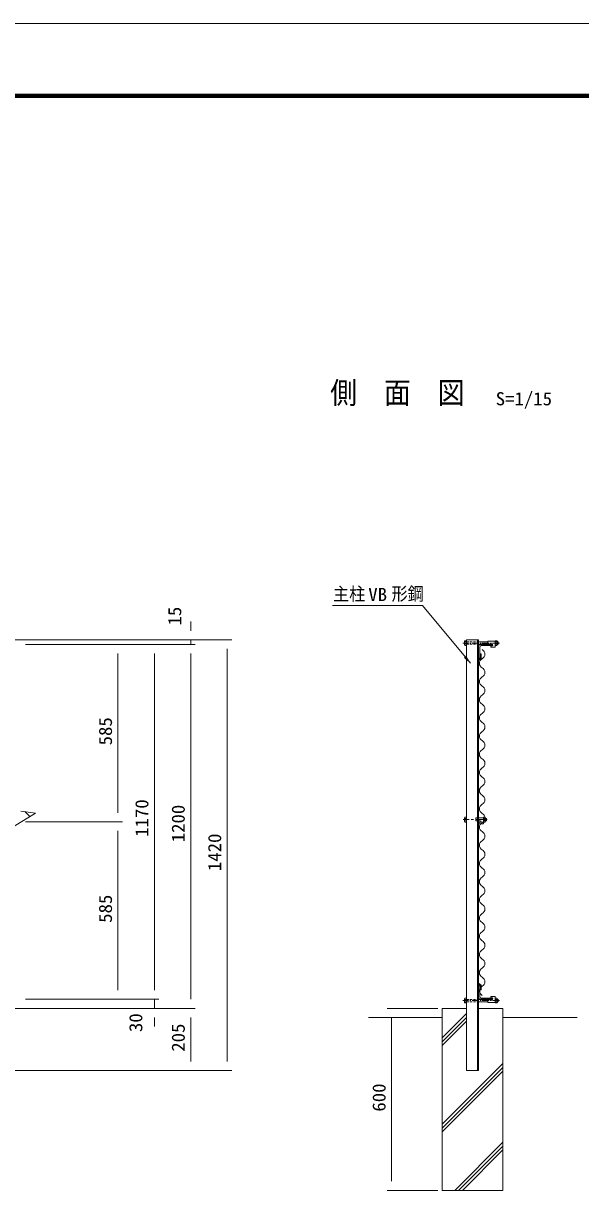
# Model space of a CAD drawing. Units: millimetres, scale not verified. Extents: x -4455 to 4455, y -3150 to 3150.
# Drawn here: x -1090 to 747, y -705 to 3150 of the extents above; entities that cross this region are included whole.
import ezdxf
from ezdxf.enums import TextEntityAlignment as Align

# ---------------------------------------------------------------- set-up
doc = ezdxf.new("R2010")
doc.units = ezdxf.units.MM
doc.header["$LTSCALE"] = 30
for name, pattern in [('USER1', [2, 1.25, -0.25, 0.25, -0.25]), ('USER2', [4.7625, 3.175, -1.5875]), ('USER3', [1.125, 0.75, -0.125, 0.125, -0.125]), ('USER4', [0.375, 0.25, -0.125])]:
    doc.linetypes.add(name, pattern=pattern)
for name, color, linetype, lineweight in [('0-0_6文字', 3, 'Continuous', 9), ('0-1_4基礎', 4, 'Continuous', 18), ('0-2_5寸法', 1, 'Continuous', 18), ('0-4_1部材', 3, 'Continuous', 18), ('0-8_8部品', 3, 'Continuous', 18), ('0-A_2網', 4, 'Continuous', 18), ('0-C_GL', 7, 'Continuous', 9), ('0-F_D-TTL', 7, 'Continuous', 9)]:
    doc.layers.add(name, color=color, linetype=linetype, lineweight=lineweight)
doc.styles.add('ＭＳ ゴシック', font='')
doc.styles.get('ＭＳ ゴシック').set_extended_font_data('MS Gothic')

msp = doc.modelspace()

# ---------------------------------------------------------------- linework, layer by layer
at = {"layer": '0-0_6文字', "color": 7}
msp.add_lwpolyline([(-71.03, 1230.43), (225.54, 1230.43), (383.74, 1040.4)], dxfattribs=at)
msp.add_solid([(385.02, 1038.86), (361.83, 1058.58), (369.83, 1065.25)], dxfattribs=at)
at = {"layer": '0-1_4基礎', "color": 7, "lineweight": 9}
for p, q in [((290.71, -97.32), (370.71, -97.32)), ((290.71, -97.32), (290.71, -697.32)), ((410.71, -97.32), (490.71, -97.32)), ((490.71, -97.32), (490.71, -697.32)), ((290.71, -697.32), (490.71, -697.32))]:
    msp.add_line(p, q, dxfattribs=at)
at = {"layer": '0-1_4基礎'}
for p, q in [((290.71, -194.81), (370.71, -114.81)), ((290.71, -207.31), (370.71, -127.31)), ((290.71, -219.81), (370.71, -139.81)), ((290.71, -479.4), (490.71, -279.4)), ((290.71, -491.9), (490.71, -291.9)), ((290.71, -504.4), (490.71, -304.4)), ((332.11, -697.32), (490.71, -538.71)), ((344.61, -697.32), (490.71, -551.21)), ((357.11, -697.32), (490.71, -563.71))]:
    msp.add_line(p, q, dxfattribs=at)
at = {"layer": '0-2_5寸法'}
for p, q in [((-538.49, 1147.68), (-538.49, 1177.68)), ((-1461.43, 1117.68), (-523.49, 1117.68)), ((-1083.12, 1117.68), (-403.49, 1117.68)), ((-1083.12, 1102.68), (-763.49, 1102.68)), ((-1083.12, 1102.68), (-523.49, 1102.68)), ((-1083.12, 1102.68), (-643.49, 1102.68)), ((-1083.12, 1102.68), (-523.49, 1102.68)), ((-538.49, 1102.68), (-538.49, 1117.68)), ((-418.49, -272.32), (-418.49, 1087.68)), ((-778.49, 547.68), (-778.49, 1072.68)), ((-658.49, 1072.68), (-658.49, -37.32)), ((-538.49, 1072.68), (-538.49, 1042.68)), ((-538.49, 1072.68), (-538.49, -67.32)), ((-1083.12, 517.68), (-763.49, 517.68)), ((-1083.12, 517.68), (-763.49, 517.68)), ((-778.49, 487.68), (-778.49, -37.32)), ((-658.49, -37.32), (-658.49, -7.32)), ((-1083.12, -67.32), (-643.49, -67.32)), ((-1083.12, -67.32), (-763.49, -67.32)), ((-1083.12, -67.32), (-643.49, -67.32)), ((-658.49, -97.32), (-658.49, -67.32)), ((-1410.16, -97.32), (-523.49, -97.32)), ((-1083.12, -97.32), (-643.49, -97.32)), ((-1083.12, -97.32), (-523.49, -97.32)), ((275.71, -97.32), (108.55, -97.32)), ((-658.49, -127.32), (-658.49, -157.32)), ((-538.49, -127.32), (-538.49, -272.32)), ((123.55, -127.32), (123.55, -667.32)), ((-1461.43, -302.32), (-523.49, -302.32)), ((-1461.43, -302.32), (-403.49, -302.32)), ((275.71, -697.32), (108.55, -697.32))]:
    msp.add_line(p, q, dxfattribs=at)
at = {"layer": '0-4_1部材', "color": 7, "lineweight": 9}
for p, q in [((370.71, 1117.68), (370.71, -302.32)), ((407.21, 1117.68), (407.21, -302.32)), ((410.71, 1117.68), (410.71, -302.32)), ((410.71, 1057.68), (410.71, 1097.68)), ((414.71, 1060.68), (414.71, 1094.18)), ((419.21, 1098.68), (452.71, 1098.68)), ((410.71, 1054.09), (415.6, 1057.86)), ((410.71, 1057.68), (411.71, 1057.68)), ((410.71, 1049.66), (419.1, 1056.14)), ((415.6, 1071.53), (415.6, 1057.86)), ((419.1, 1071.53), (415.6, 1071.53)), ((419.1, 1071.53), (419.1, 1056.14)), ((410.71, -14.3), (419.1, -20.78)), ((410.71, -18.72), (415.6, -22.49)), ((410.71, -22.32), (410.71, -62.32)), ((410.71, -22.32), (411.71, -22.32)), ((414.71, -25.32), (414.71, -58.82)), ((415.6, -36.16), (415.6, -22.49)), ((419.1, -36.16), (415.6, -36.16)), ((419.1, -36.16), (419.1, -20.78)), ((419.21, -63.32), (452.71, -63.32))]:
    msp.add_line(p, q, dxfattribs=at)
at = {"layer": '0-4_1部材', "color": 4}
for p in [(-1140.21, 490.95), (-1098.12, 553.3)]:
    msp.add_line(p, (-1050.43, 546.67), dxfattribs=at)
at = {"layer": '0-4_1部材', "color": 7, "lineweight": 9}
for points in [[(415.71, 1102.68), (455.71, 1102.68), (455.71, 1101.68)], [(415.71, -67.32), (455.71, -67.32), (455.71, -66.32)]]:
    msp.add_lwpolyline(points, dxfattribs=at)
for centre, radius, start, end in [((415.71, 1097.68), 5, 90, 180), ((419.21, 1094.18), 4.5, 90, 180), ((452.71, 1101.68), 3, 270, 0), ((411.71, 1060.68), 3, 270, 0), ((411.71, -25.32), 3, 0, 90), ((415.71, -62.32), 5, 180, 270), ((419.21, -58.82), 4.5, 180, 270), ((452.71, -66.32), 3, 0, 90)]:
    msp.add_arc(centre, radius, start, end, dxfattribs=at)
at = {"layer": '0-8_8部品', "color": 1, "linetype": 'USER3'}
for p, q in [((478.94, 1107.13), (358.34, 1107.13)), ((478.94, -71.77), (358.34, -71.77))]:
    msp.add_line(p, q, dxfattribs=at)
at = {"layer": '0-8_8部品'}
for p, q in [((364.31, 1101.21), (365.42, 1099.29)), ((365, 1111.13), (370.71, 1111.13)), ((365, 1103.13), (370.71, 1103.13)), ((365.42, 1114.97), (370.71, 1114.97)), ((410.71, 1111.13), (440.52, 1111.13)), ((410.71, 1103.13), (440.52, 1103.13)), ((440.52, 1113.45), (465.52, 1113.45)), ((440.52, 1113.45), (440.52, 1102.95)), ((440.52, 1102.95), (455.27, 1102.95)), ((450.52, 1098.45), (455.27, 1098.45)), ((450.52, 1098.45), (450.52, 1093.45)), ((450.52, 1093.45), (465.52, 1093.45)), ((465.52, 1099.29), (465.52, 1114.97)), ((465.52, 1113.45), (465.52, 1093.45)), ((471.24, 1111.13), (465.52, 1111.13)), ((471.24, 1103.13), (465.52, 1103.13)), ((470.81, 1099.29), (465.52, 1099.29)), ((471.92, 1101.21), (470.81, 1099.29)), ((471.92, 1101.21), (471.92, 1113.05)), ((364.31, 518.9), (364.31, 530.74)), ((364.31, 518.9), (365.42, 516.98)), ((365, 528.82), (370.71, 528.82)), ((365, 520.82), (370.71, 520.82)), ((365.42, 516.98), (370.71, 516.98)), ((370.71, 516.98), (370.71, 532.66)), ((410.71, 531.14), (426.46, 531.14)), ((410.71, 520.64), (416.21, 520.64)), ((411.46, 516.14), (416.21, 516.14)), ((426.46, 516.98), (426.46, 532.66)), ((431.75, 532.66), (426.46, 532.66)), ((426.46, 531.14), (426.46, 511.14)), ((432.18, 528.82), (426.46, 528.82)), ((432.18, 520.82), (426.46, 520.82)), ((432.86, 530.74), (431.75, 532.66)), ((432.86, 518.9), (432.86, 530.74)), ((432.86, 528.82), (436.42, 528.82)), ((432.86, 520.82), (436.42, 520.82)), ((436.42, 520.82), (436.42, 528.82)), ((364.31, -65.85), (365.42, -63.93)), ((365, -67.77), (370.71, -67.77)), ((365, -75.77), (370.71, -75.77)), ((410.71, -67.77), (440.52, -67.77)), ((410.71, -75.77), (440.52, -75.77)), ((440.52, -67.59), (455.27, -67.59)), ((440.52, -78.09), (440.52, -67.59)), ((450.52, -58.09), (465.52, -58.09)), ((450.52, -63.09), (450.52, -58.09)), ((450.52, -63.09), (455.27, -63.09)), ((465.52, -78.09), (465.52, -58.09)), ((465.52, -63.93), (465.52, -79.61)), ((470.81, -63.93), (465.52, -63.93)), ((471.24, -67.77), (465.52, -67.77)), ((471.24, -75.77), (465.52, -75.77)), ((471.92, -65.85), (470.81, -63.93)), ((471.92, -65.85), (471.92, -77.69)), ((365.42, -79.61), (370.71, -79.61)), ((440.52, -78.09), (465.52, -78.09))]:
    msp.add_line(p, q, dxfattribs=at)
at = {"layer": '0-8_8部品', "color": 7, "lineweight": 9}
msp.add_line((410.71, 1117.68), (370.71, 1117.68), dxfattribs=at)
at = {"layer": '0-8_8部品', "linetype": 'USER4'}
for p, q in [((370.71, 1111.13), (410.71, 1111.13)), ((370.71, 1103.13), (410.71, 1103.13)), ((370.71, -67.77), (410.71, -67.77)), ((370.71, -75.77), (410.71, -75.77))]:
    msp.add_line(p, q, dxfattribs=at)
at = {"layer": '0-8_8部品', "color": 1, "linetype": 'USER1'}
msp.add_line((439.04, 524.82), (360.01, 524.82), dxfattribs=at)
at = {"layer": '0-8_8部品', "color": 1, "linetype": 'USER2'}
for p, q in [((401.46, 531.14), (401.46, 520.64)), ((401.46, 531.14), (410.71, 531.14)), ((401.46, 520.64), (410.71, 520.64))]:
    msp.add_line(p, q, dxfattribs=at)
at = {"layer": '0-8_8部品', "color": 1}
for p, q in [((432.86, 528.02), (436.82, 528.02)), ((432.86, 521.62), (436.82, 521.62))]:
    msp.add_line(p, q, dxfattribs=at)
at = {"layer": '0-8_8部品'}
for points in [[(364.31, 1101.21), (364.31, 1113.05), (365.42, 1114.97)], [(365.42, 1099.29), (370.71, 1099.29), (370.71, 1114.97)], [(471.92, 1113.05), (470.81, 1114.97), (465.52, 1114.97)], [(364.31, 530.74), (365.42, 532.66), (370.71, 532.66)], [(411.46, 516.14), (411.46, 511.14), (426.46, 511.14)], [(432.86, 518.9), (431.75, 516.98), (426.46, 516.98)], [(364.31, -65.85), (364.31, -77.69), (365.42, -79.61)], [(365.42, -63.93), (370.71, -63.93), (370.71, -79.61)], [(471.92, -77.69), (470.81, -79.61), (465.52, -79.61)]]:
    msp.add_lwpolyline(points, dxfattribs=at)
for centre, radius, start, end in [((367.34, 1113.05), 3.03, 180, 219.3382), ((376.31, 1107.13), 12, 160.52878, 199.47122), ((367.34, 1101.21), 3.03, 140.6618, 180), ((455.27, 1100.7), 2.25, 270, 90), ((468.89, 1113.05), 3.03, 320.6618, 0), ((459.92, 1107.13), 12, 340.52878, 19.47122), ((468.89, 1101.21), 3.03, 0, 39.3382), ((468.77, 1107.13), 6.71, 298.05542, 61.94458), ((367.34, 530.74), 3.03, 180, 219.3382), ((376.31, 524.82), 12, 160.52878, 199.47122), ((367.34, 518.9), 3.03, 140.6618, 180), ((416.21, 518.39), 2.25, 270, 90), ((429.83, 530.74), 3.03, 320.6618, 0), ((420.86, 524.82), 12, 340.52878, 19.47122), ((429.83, 518.9), 3.03, 0, 39.3382), ((429.49, 524.82), 8, 330, 30), ((367.34, -65.85), 3.03, 180, 219.3382), ((376.31, -71.77), 12, 160.52878, 199.47122), ((367.34, -77.69), 3.03, 140.6618, 180), ((455.27, -65.34), 2.25, 270, 90), ((468.89, -65.85), 3.03, 320.6618, 0), ((459.92, -71.77), 12, 340.52878, 19.47122), ((468.89, -77.69), 3.03, 0, 39.3382), ((468.77, -71.77), 6.71, 298.05542, 61.94458)]:
    msp.add_arc(centre, radius, start, end, dxfattribs=at)
at = {"layer": '0-A_2網'}
msp.add_line((-1069.27, 534.97), (-1085.9, 551.6), dxfattribs=at)
at = {"layer": '0-A_2網', "color": 2}
for centre, start, end in [((414.28, 1070.39), 298.07249, 61.92751), ((430.28, 1040.39), 118.07249, 241.92751), ((414.28, 1010.39), 298.07249, 61.92751), ((430.28, 980.39), 118.07249, 241.92751), ((414.28, 950.39), 298.07249, 61.92751), ((430.28, 920.39), 118.07249, 241.92751), ((414.28, 890.39), 298.07249, 61.92751), ((430.28, 860.39), 118.07249, 241.92751), ((430.28, 800.39), 118.07249, 241.92751), ((414.28, 830.39), 298.07249, 61.92751), ((414.28, 770.39), 298.07249, 61.92751), ((430.28, 740.39), 118.07249, 241.92751), ((430.28, 680.39), 118.07249, 241.92751), ((414.28, 710.39), 298.07249, 61.92751), ((414.28, 650.39), 298.07249, 61.92751), ((430.28, 620.39), 118.07249, 241.92751), ((414.28, 590.39), 298.07249, 61.92751), ((430.28, 560.39), 118.07249, 241.92751), ((414.28, 530.39), 298.07249, 61.92751), ((430.28, 500.39), 118.07249, 241.92751), ((414.28, 470.39), 298.07249, 61.92751), ((430.28, 440.39), 118.07249, 241.92751), ((414.28, 410.39), 298.07249, 61.92751), ((430.28, 380.39), 118.07249, 241.92751), ((414.28, 350.39), 298.07249, 61.92751), ((430.28, 320.39), 118.07249, 241.92751), ((430.28, 260.39), 118.07249, 241.92751), ((414.28, 290.39), 298.07249, 61.92751), ((414.28, 230.39), 298.07249, 61.92751), ((430.28, 200.39), 118.07249, 241.92751), ((430.28, 140.39), 118.07249, 241.92751), ((414.28, 170.39), 298.07249, 61.92751), ((414.28, 110.39), 298.07249, 61.92751), ((430.28, 80.39), 118.07249, 241.92751), ((414.28, 50.39), 298.07249, 61.92751), ((430.28, 20.39), 118.07249, 241.92751), ((414.28, -9.61), 298.07249, 61.92751), ((430.28, -39.61), 118.07249, 241.92751)]:
    msp.add_arc(centre, 17, start, end, dxfattribs=at)
at = {"layer": '0-C_GL'}
for p, q in [((290.71, -127.32), (47.98, -127.32)), ((735.99, -127.32), (490.71, -127.32)), ((370.71, -302.32), (410.71, -302.32))]:
    msp.add_line(p, q, dxfattribs=at)
at = {"layer": '0-F_D-TTL', "color": 2, "lineweight": 18}
msp.add_lwpolyline([(-4454.85, 3150.21), (4454.85, 3150.21), (4454.85, -3150.21), (-4454.85, -3150.21)], close=True, dxfattribs=at)
at = {"layer": '0-F_D-TTL'}
for points in [[(-4168.47, 2916.87), (4168.47, 2916.87), (4168.47, -2916.87), (-4168.47, -2916.87)], [(-4165.81, 2914.21), (4165.81, 2914.21), (4165.81, -2914.21), (-4165.81, -2914.21)], [(-4163.16, 2911.56), (4163.16, 2911.56), (4163.16, -2911.56), (-4163.16, -2911.56)], [(-4160.51, 2908.91), (4160.51, 2908.91), (4160.51, -2908.91), (-4160.51, -2908.91)], [(-4157.86, 2906.26), (4157.86, 2906.26), (4157.86, -2906.26), (-4157.86, -2906.26)]]:
    msp.add_lwpolyline(points, close=True, dxfattribs=at)

# ---------------------------------------------------------------- texts
at = {"layer": '0-0_6文字', "color": 7, "style": 'ＭＳ ゴシック', "width": 0.9}
msp.add_text('側\u3000面\u3000図', height=72.14, dxfattribs=at).set_placement((-78.63, 1874.47), align=Align.BOTTOM_LEFT)
at = {"layer": '0-0_6文字', "style": 'ＭＳ ゴシック'}
for s, width, p in [('S=1/15', 1.05, (466.96, 1877.92)), ('主柱', 0.9, (-69.56, 1234.37)), ('VB', 1.05, (46.84, 1232.56)), ('形鋼', 0.9, (123.51, 1234.8))]:
    msp.add_text(s, height=43.33, dxfattribs=dict(at, width=width)).set_placement(p, align=Align.BOTTOM_LEFT)
at = {"layer": '0-2_5寸法', "color": 3, "style": 'ＭＳ ゴシック', "width": 1.05}
for s, p in [('15', (-556.79, 1164.97)), ('585', (-785.17, 769.68)), ('1170', (-665.17, 468.18)), ('1200', (-545.17, 450.18)), ('1420', (-425.17, 355.18)), ('585', (-785.17, 184.68)), ('30', (-685.09, -175.48)), ('205', (-545.17, -240.32)), ('600', (116.88, -437.82))]:
    msp.add_text(s, height=43.33, rotation=90, dxfattribs=at).set_placement(p, align=Align.BOTTOM_LEFT)

doc.saveas('drawing.dxf')
